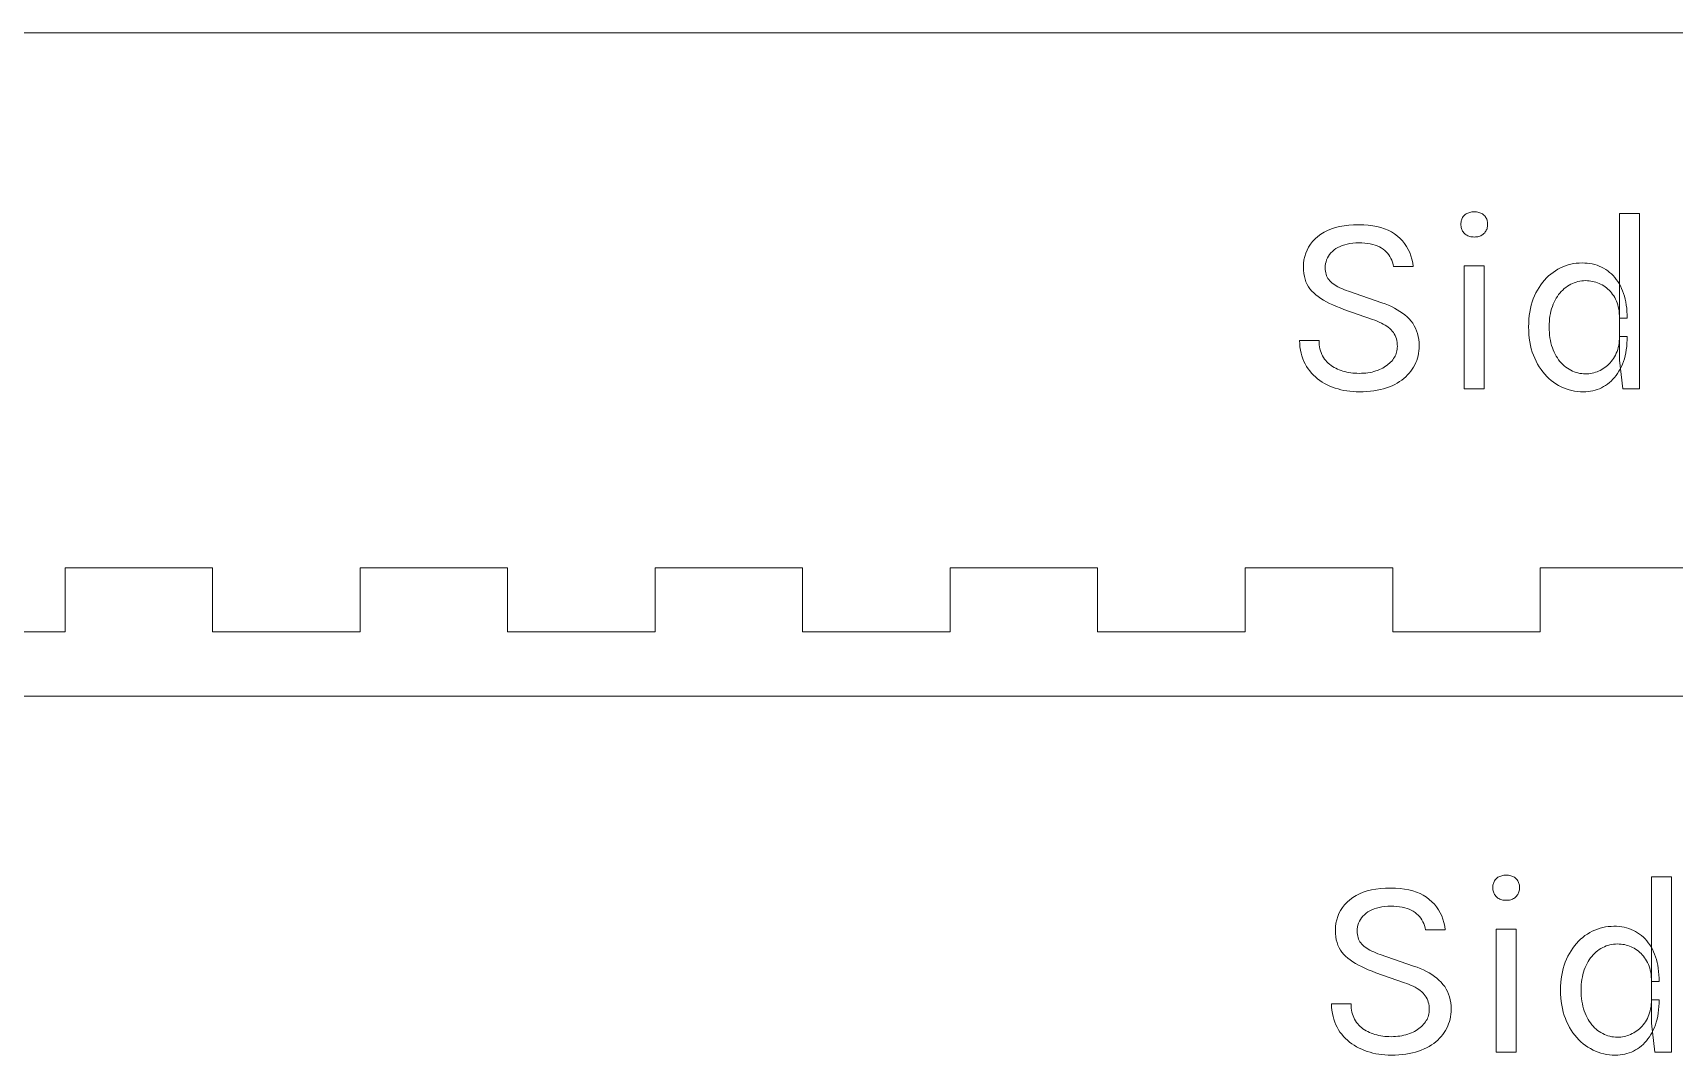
# Model space of a CAD drawing. Extents: x 3 to 808, y 3 to 580.
# Drawn here: x 585.9 to 662.6, y 45.2 to 93 of the extents above; entities that cross this region are included whole.
import ezdxf

# ---------------------------------------------------------------- set-up
doc = ezdxf.new("R2010")
doc.units = 0
doc.layers.get('0').update_dxf_attribs({"lineweight": 0})

msp = doc.modelspace()

# ---------------------------------------------------------------- linework, layer by layer
for p, q in [((802.407, 93), (517.196, 93)), ((652.751, 84.411), (652.78, 84.446)), ((652.78, 84.446), (652.812, 84.478)), ((652.812, 84.478), (652.847, 84.508)), ((652.847, 84.508), (652.884, 84.534)), ((652.884, 84.534), (652.923, 84.558)), ((652.923, 84.558), (652.965, 84.578)), ((652.965, 84.578), (653.01, 84.595)), ((653.01, 84.595), (653.057, 84.609)), ((653.057, 84.609), (653.106, 84.62)), ((653.106, 84.62), (653.157, 84.628)), ((653.157, 84.628), (653.211, 84.632)), ((653.211, 84.632), (653.268, 84.634)), ((653.268, 84.634), (653.268, 84.634)), ((653.268, 84.634), (653.324, 84.632)), ((653.324, 84.632), (653.378, 84.628)), ((653.378, 84.628), (653.43, 84.62)), ((653.43, 84.62), (653.479, 84.609)), ((653.479, 84.609), (653.526, 84.595)), ((653.526, 84.595), (653.57, 84.578)), ((653.57, 84.578), (653.612, 84.558)), ((653.612, 84.558), (653.652, 84.534)), ((653.652, 84.534), (653.689, 84.508)), ((653.689, 84.508), (653.724, 84.478)), ((653.724, 84.478), (653.756, 84.446)), ((653.756, 84.446), (653.784, 84.411)), ((660.06, 77.71), (660.06, 84.55)), ((660.06, 84.55), (660.996, 84.55)), ((660.996, 84.55), (660.996, 76.366)), ((646.097, 83.587), (646.249, 83.681)), ((646.249, 83.681), (646.413, 83.764)), ((646.413, 83.764), (646.587, 83.835)), ((646.587, 83.835), (646.774, 83.896)), ((646.774, 83.896), (646.971, 83.946)), ((646.971, 83.946), (647.18, 83.984)), ((647.18, 83.984), (647.4, 84.012)), ((647.4, 84.012), (647.631, 84.028)), ((647.631, 84.028), (647.874, 84.034)), ((647.874, 84.034), (647.874, 84.034)), ((647.874, 84.034), (648.099, 84.029)), ((648.099, 84.029), (648.314, 84.013)), ((648.314, 84.013), (648.52, 83.986)), ((648.52, 83.986), (648.715, 83.949)), ((648.715, 83.949), (648.9, 83.901)), ((648.9, 83.901), (649.075, 83.843)), ((649.075, 83.843), (649.24, 83.774)), ((649.24, 83.774), (649.394, 83.694)), ((649.394, 83.694), (649.539, 83.604)), ((652.644, 84.058), (652.645, 84.11)), ((652.645, 84.005), (652.644, 84.058)), ((652.644, 84.058), (652.644, 84.058)), ((652.645, 84.11), (652.65, 84.159)), ((652.65, 83.954), (652.645, 84.005)), ((652.65, 84.159), (652.659, 84.207)), ((652.659, 83.905), (652.65, 83.954)), ((652.659, 84.207), (652.671, 84.252)), ((652.671, 83.859), (652.659, 83.905)), ((652.671, 84.252), (652.686, 84.295)), ((652.686, 83.814), (652.671, 83.859)), ((652.686, 84.295), (652.704, 84.336)), ((652.704, 83.772), (652.686, 83.814)), ((652.704, 84.336), (652.726, 84.375)), ((652.726, 83.731), (652.704, 83.772)), ((652.726, 84.375), (652.751, 84.411)), ((652.751, 83.693), (652.726, 83.731)), ((652.78, 83.657), (652.751, 83.693)), ((652.812, 83.623), (652.78, 83.657)), ((653.756, 83.657), (653.724, 83.623)), ((653.784, 83.693), (653.756, 83.657)), ((653.784, 84.411), (653.809, 84.375)), ((653.809, 83.731), (653.784, 83.693)), ((653.809, 84.375), (653.831, 84.336)), ((653.831, 83.772), (653.809, 83.731)), ((653.831, 84.336), (653.85, 84.295)), ((653.85, 83.814), (653.831, 83.772)), ((653.85, 84.295), (653.865, 84.252)), ((653.865, 83.859), (653.85, 83.814)), ((653.865, 84.252), (653.877, 84.207)), ((653.877, 83.905), (653.865, 83.859)), ((653.877, 84.207), (653.885, 84.159)), ((653.885, 83.954), (653.877, 83.905)), ((653.885, 84.159), (653.89, 84.11)), ((653.89, 84.005), (653.885, 83.954)), ((653.89, 84.11), (653.892, 84.058)), ((653.892, 84.058), (653.89, 84.005)), ((653.892, 84.058), (653.892, 84.058)), ((645.451, 82.849), (645.525, 82.989)), ((645.525, 82.989), (645.613, 83.122)), ((645.613, 83.122), (645.714, 83.248)), ((645.714, 83.248), (645.829, 83.368)), ((645.829, 83.368), (645.957, 83.482)), ((645.957, 83.482), (646.097, 83.587)), ((646.802, 82.915), (646.716, 82.852)), ((646.895, 82.971), (646.802, 82.915)), ((646.994, 83.02), (646.895, 82.971)), ((647.1, 83.063), (646.994, 83.02)), ((647.212, 83.1), (647.1, 83.063)), ((647.331, 83.129), (647.212, 83.1)), ((647.457, 83.152), (647.331, 83.129)), ((647.589, 83.169), (647.457, 83.152)), ((647.728, 83.179), (647.589, 83.169)), ((647.874, 83.182), (647.728, 83.179)), ((648.017, 83.179), (647.874, 83.182)), ((647.874, 83.182), (647.874, 83.182)), ((648.153, 83.17), (648.017, 83.179)), ((648.283, 83.156), (648.153, 83.17)), ((648.406, 83.135), (648.283, 83.156)), ((648.523, 83.109), (648.406, 83.135)), ((648.632, 83.077), (648.523, 83.109)), ((648.735, 83.039), (648.632, 83.077)), ((648.832, 82.996), (648.735, 83.039)), ((648.922, 82.946), (648.832, 82.996)), ((649.005, 82.891), (648.922, 82.946)), ((649.081, 82.83), (649.005, 82.891)), ((649.539, 83.604), (649.674, 83.503)), ((649.674, 83.503), (649.798, 83.393)), ((649.798, 83.393), (649.911, 83.276)), ((649.911, 83.276), (650.013, 83.152)), ((650.013, 83.152), (650.104, 83.02)), ((650.104, 83.02), (650.184, 82.881)), ((650.184, 82.881), (650.253, 82.735)), ((652.847, 83.592), (652.812, 83.623)), ((652.884, 83.564), (652.847, 83.592)), ((652.923, 83.539), (652.884, 83.564)), ((652.965, 83.517), (652.923, 83.539)), ((653.01, 83.499), (652.965, 83.517)), ((653.057, 83.484), (653.01, 83.499)), ((653.106, 83.473), (653.057, 83.484)), ((653.157, 83.465), (653.106, 83.473)), ((653.211, 83.46), (653.157, 83.465)), ((653.268, 83.458), (653.211, 83.46)), ((653.324, 83.46), (653.268, 83.458)), ((653.268, 83.458), (653.268, 83.458)), ((653.268, 83.458), (653.268, 83.458)), ((653.378, 83.465), (653.324, 83.46)), ((653.43, 83.473), (653.378, 83.465)), ((653.479, 83.484), (653.43, 83.473)), ((653.526, 83.499), (653.479, 83.484)), ((653.57, 83.517), (653.526, 83.499)), ((653.612, 83.539), (653.57, 83.517)), ((653.652, 83.564), (653.612, 83.539)), ((653.689, 83.592), (653.652, 83.564)), ((653.724, 83.623), (653.689, 83.592)), ((645.282, 82.054), (645.289, 82.226)), ((645.289, 82.226), (645.309, 82.391)), ((645.309, 82.391), (645.343, 82.55)), ((645.343, 82.55), (645.39, 82.703)), ((645.39, 82.703), (645.451, 82.849)), ((646.306, 82.117), (646.302, 82.018)), ((646.318, 82.213), (646.306, 82.117)), ((646.339, 82.305), (646.318, 82.213)), ((646.368, 82.393), (646.339, 82.305)), ((646.405, 82.478), (646.368, 82.393)), ((646.451, 82.56), (646.405, 82.478)), ((646.505, 82.638), (646.451, 82.56)), ((646.567, 82.713), (646.505, 82.638)), ((646.637, 82.784), (646.567, 82.713)), ((646.716, 82.852), (646.637, 82.784)), ((649.152, 82.765), (649.081, 82.83)), ((649.216, 82.696), (649.152, 82.765)), ((649.275, 82.621), (649.216, 82.696)), ((649.327, 82.542), (649.275, 82.621)), ((649.372, 82.459), (649.327, 82.542)), ((649.412, 82.37), (649.372, 82.459)), ((649.445, 82.278), (649.412, 82.37)), ((649.473, 82.18), (649.445, 82.278)), ((649.494, 82.078), (649.473, 82.18)), ((650.253, 82.735), (650.31, 82.582)), ((650.31, 82.582), (650.357, 82.421)), ((650.357, 82.421), (650.393, 82.253)), ((650.393, 82.253), (650.418, 82.078)), ((652.8, 76.366), (652.8, 82.114)), ((652.8, 82.114), (653.736, 82.114)), ((653.736, 82.114), (653.736, 76.366)), ((657.413, 82.068), (657.534, 82.115)), ((657.534, 82.115), (657.658, 82.155)), ((657.658, 82.155), (657.783, 82.188)), ((657.783, 82.188), (657.911, 82.213)), ((657.911, 82.213), (658.041, 82.231)), ((658.041, 82.231), (658.173, 82.242)), ((658.173, 82.242), (658.308, 82.246)), ((658.308, 82.246), (658.308, 82.246)), ((658.308, 82.246), (658.432, 82.243)), ((658.432, 82.243), (658.554, 82.234)), ((658.554, 82.234), (658.672, 82.218)), ((658.672, 82.218), (658.787, 82.197)), ((658.787, 82.197), (658.9, 82.169)), ((658.9, 82.169), (659.009, 82.136)), ((659.009, 82.136), (659.115, 82.096)), ((645.287, 81.901), (645.282, 82.054)), ((645.282, 82.054), (645.282, 82.054)), ((645.301, 81.756), (645.287, 81.901)), ((645.325, 81.617), (645.301, 81.756)), ((645.359, 81.486), (645.325, 81.617)), ((645.402, 81.361), (645.359, 81.486)), ((645.455, 81.243), (645.402, 81.361)), ((646.302, 82.018), (646.302, 82.018)), ((646.302, 82.018), (646.304, 81.937)), ((646.304, 81.937), (646.312, 81.859)), ((646.312, 81.859), (646.325, 81.785)), ((646.325, 81.785), (646.344, 81.714)), ((646.344, 81.714), (646.367, 81.647)), ((646.367, 81.647), (646.396, 81.583)), ((646.396, 81.583), (646.43, 81.522)), ((646.43, 81.522), (646.469, 81.465)), ((646.469, 81.465), (646.513, 81.411)), ((646.513, 81.411), (646.563, 81.361)), ((646.563, 81.361), (646.618, 81.313)), ((650.418, 82.078), (649.494, 82.078)), ((650.418, 82.078), (650.418, 82.078)), ((656.463, 81.336), (656.552, 81.443)), ((656.552, 81.443), (656.645, 81.543)), ((656.645, 81.543), (656.743, 81.637)), ((656.743, 81.637), (656.845, 81.725)), ((656.845, 81.725), (656.952, 81.807)), ((656.952, 81.807), (657.063, 81.883)), ((657.063, 81.883), (657.177, 81.952)), ((657.177, 81.952), (657.294, 82.014)), ((657.294, 82.014), (657.413, 82.068)), ((658.028, 81.353), (657.943, 81.324)), ((658.114, 81.376), (658.028, 81.353)), ((658.202, 81.395), (658.114, 81.376)), ((658.292, 81.408), (658.202, 81.395)), ((658.383, 81.415), (658.292, 81.408)), ((658.476, 81.418), (658.383, 81.415)), ((658.558, 81.416), (658.476, 81.418)), ((658.476, 81.418), (658.476, 81.418)), ((658.639, 81.41), (658.558, 81.416)), ((658.719, 81.4), (658.639, 81.41)), ((658.798, 81.386), (658.719, 81.4)), ((658.876, 81.368), (658.798, 81.386)), ((658.953, 81.346), (658.876, 81.368)), ((659.029, 81.32), (658.953, 81.346)), ((659.115, 82.096), (659.218, 82.05)), ((659.218, 82.05), (659.318, 81.998)), ((659.318, 81.998), (659.415, 81.94)), ((659.415, 81.94), (659.508, 81.876)), ((659.508, 81.876), (659.597, 81.807)), ((659.597, 81.807), (659.682, 81.732)), ((659.682, 81.732), (659.762, 81.652)), ((659.762, 81.652), (659.839, 81.567)), ((659.839, 81.567), (659.91, 81.476)), ((659.91, 81.476), (659.978, 81.379)), ((659.978, 81.379), (660.042, 81.278)), ((645.517, 81.133), (645.455, 81.243)), ((645.589, 81.029), (645.517, 81.133)), ((645.671, 80.932), (645.589, 81.029)), ((645.762, 80.842), (645.671, 80.932)), ((645.862, 80.757), (645.762, 80.842)), ((645.972, 80.673), (645.862, 80.757)), ((646.091, 80.591), (645.972, 80.673)), ((646.219, 80.512), (646.091, 80.591)), ((646.618, 81.313), (646.679, 81.266)), ((646.679, 81.266), (646.746, 81.22)), ((646.746, 81.22), (646.819, 81.175)), ((646.819, 81.175), (646.898, 81.131)), ((646.898, 81.131), (646.983, 81.088)), ((646.983, 81.088), (647.074, 81.046)), ((647.074, 81.046), (647.17, 81.005)), ((647.17, 81.005), (647.273, 80.965)), ((647.273, 80.965), (647.382, 80.926)), ((647.382, 80.926), (647.382, 80.926)), ((647.382, 80.926), (648.942, 80.386)), ((656.031, 80.569), (656.089, 80.711)), ((656.089, 80.711), (656.154, 80.848)), ((656.154, 80.848), (656.224, 80.979)), ((656.224, 80.979), (656.3, 81.104)), ((656.3, 81.104), (656.379, 81.223)), ((656.379, 81.223), (656.463, 81.336)), ((657.101, 80.597), (657.051, 80.507)), ((657.155, 80.683), (657.101, 80.597)), ((657.213, 80.764), (657.155, 80.683)), ((657.273, 80.841), (657.213, 80.764)), ((657.336, 80.913), (657.273, 80.841)), ((657.403, 80.98), (657.336, 80.913)), ((657.472, 81.044), (657.403, 80.98)), ((657.545, 81.103), (657.472, 81.044)), ((657.621, 81.157), (657.545, 81.103)), ((657.699, 81.207), (657.621, 81.157)), ((657.779, 81.251), (657.699, 81.207)), ((657.86, 81.29), (657.779, 81.251)), ((657.943, 81.324), (657.86, 81.29)), ((659.104, 81.289), (659.029, 81.32)), ((659.177, 81.255), (659.104, 81.289)), ((659.25, 81.217), (659.177, 81.255)), ((659.32, 81.175), (659.25, 81.217)), ((659.388, 81.129), (659.32, 81.175)), ((659.454, 81.079), (659.388, 81.129)), ((659.516, 81.026), (659.454, 81.079)), ((659.576, 80.969), (659.516, 81.026)), ((659.633, 80.908), (659.576, 80.969)), ((659.688, 80.843), (659.633, 80.908)), ((659.739, 80.774), (659.688, 80.843)), ((659.788, 80.702), (659.739, 80.774)), ((659.835, 80.626), (659.788, 80.702)), ((659.878, 80.546), (659.835, 80.626)), ((660.042, 81.278), (660.101, 81.171)), ((660.101, 81.171), (660.156, 81.058)), ((660.156, 81.058), (660.206, 80.94)), ((660.206, 80.94), (660.251, 80.818)), ((660.251, 80.818), (660.29, 80.691)), ((660.29, 80.691), (660.325, 80.559)), ((646.356, 80.434), (646.219, 80.512)), ((646.502, 80.358), (646.356, 80.434)), ((646.657, 80.284), (646.502, 80.358)), ((646.822, 80.212), (646.657, 80.284)), ((646.995, 80.142), (646.822, 80.212)), ((647.178, 80.074), (646.995, 80.142)), ((648.51, 79.606), (647.178, 80.074)), ((648.942, 80.386), (649.1, 80.33)), ((649.1, 80.33), (649.252, 80.269)), ((649.252, 80.269), (649.397, 80.205)), ((649.397, 80.205), (649.536, 80.135)), ((649.536, 80.135), (649.667, 80.062)), ((649.667, 80.062), (649.792, 79.984)), ((649.792, 79.984), (649.91, 79.902)), ((649.91, 79.902), (650.021, 79.816)), ((650.021, 79.816), (650.125, 79.725)), ((655.843, 79.787), (655.866, 79.953)), ((655.866, 79.953), (655.897, 80.115)), ((655.897, 80.115), (655.935, 80.271)), ((655.935, 80.271), (655.979, 80.423)), ((655.979, 80.423), (656.031, 80.569)), ((656.83, 79.883), (656.809, 79.765)), ((656.855, 79.996), (656.83, 79.883)), ((656.885, 80.106), (656.855, 79.996)), ((656.92, 80.212), (656.885, 80.106)), ((656.959, 80.315), (656.92, 80.212)), ((657.003, 80.413), (656.959, 80.315)), ((657.051, 80.507), (657.003, 80.413)), ((659.916, 80.463), (659.878, 80.546)), ((659.95, 80.376), (659.916, 80.463)), ((659.979, 80.285), (659.95, 80.376)), ((660.004, 80.191), (659.979, 80.285)), ((660.024, 80.093), (660.004, 80.191)), ((660.04, 79.992), (660.024, 80.093)), ((660.051, 79.887), (660.04, 79.992)), ((660.058, 79.778), (660.051, 79.887)), ((660.325, 80.559), (660.354, 80.422)), ((660.354, 80.422), (660.378, 80.28)), ((660.378, 80.28), (660.396, 80.134)), ((660.396, 80.134), (660.409, 79.983)), ((660.409, 79.983), (660.417, 79.827)), ((660.417, 79.827), (660.42, 79.666)), ((648.622, 79.568), (648.51, 79.606)), ((648.51, 79.606), (648.51, 79.606)), ((648.729, 79.527), (648.622, 79.568)), ((648.83, 79.484), (648.729, 79.527)), ((648.925, 79.439), (648.83, 79.484)), ((649.015, 79.392), (648.925, 79.439)), ((649.099, 79.343), (649.015, 79.392)), ((649.178, 79.291), (649.099, 79.343)), ((649.251, 79.237), (649.178, 79.291)), ((649.318, 79.181), (649.251, 79.237)), ((649.38, 79.123), (649.318, 79.181)), ((649.436, 79.062), (649.38, 79.123)), ((649.486, 78.997), (649.436, 79.062)), ((650.125, 79.725), (650.223, 79.63)), ((650.223, 79.63), (650.312, 79.53)), ((650.312, 79.53), (650.392, 79.424)), ((650.392, 79.424), (650.463, 79.312)), ((650.463, 79.312), (650.524, 79.195)), ((650.524, 79.195), (650.576, 79.072)), ((650.576, 79.072), (650.618, 78.943)), ((655.812, 79.258), (655.815, 79.439)), ((655.815, 79.076), (655.812, 79.258)), ((655.812, 79.258), (655.812, 79.258)), ((655.815, 79.439), (655.825, 79.615)), ((655.826, 78.898), (655.815, 79.076)), ((655.825, 79.615), (655.843, 79.787)), ((656.774, 79.391), (656.772, 79.258)), ((656.772, 79.258), (656.772, 79.258)), ((656.772, 79.258), (656.774, 79.123)), ((656.781, 79.519), (656.774, 79.391)), ((656.774, 79.123), (656.781, 78.992)), ((656.793, 79.644), (656.781, 79.519)), ((656.809, 79.765), (656.793, 79.644)), ((660.06, 79.666), (660.058, 79.778)), ((660.42, 79.666), (660.06, 79.666)), ((660.42, 79.666), (660.42, 79.666)), ((645.108, 78.467), (645.102, 78.622)), ((645.102, 78.622), (645.102, 78.622)), ((645.102, 78.622), (646.014, 78.622)), ((645.121, 78.318), (645.108, 78.467)), ((645.142, 78.173), (645.121, 78.318)), ((646.014, 78.622), (646.016, 78.518)), ((646.016, 78.518), (646.024, 78.418)), ((646.024, 78.418), (646.037, 78.322)), ((646.037, 78.322), (646.055, 78.23)), ((649.53, 78.928), (649.486, 78.997)), ((649.568, 78.856), (649.53, 78.928)), ((649.6, 78.78), (649.568, 78.856)), ((649.627, 78.701), (649.6, 78.78)), ((649.647, 78.618), (649.627, 78.701)), ((649.662, 78.531), (649.647, 78.618)), ((649.671, 78.44), (649.662, 78.531)), ((649.665, 78.211), (649.672, 78.278)), ((649.674, 78.346), (649.671, 78.44)), ((649.672, 78.278), (649.674, 78.346)), ((649.674, 78.346), (649.674, 78.346)), ((650.618, 78.943), (650.651, 78.808)), ((650.651, 78.808), (650.675, 78.668)), ((650.675, 78.668), (650.689, 78.522)), ((650.689, 78.522), (650.694, 78.37)), ((650.694, 78.37), (650.691, 78.251)), ((650.694, 78.37), (650.694, 78.37)), ((655.843, 78.725), (655.826, 78.898)), ((655.867, 78.558), (655.843, 78.725)), ((655.899, 78.395), (655.867, 78.558)), ((655.937, 78.237), (655.899, 78.395)), ((656.781, 78.992), (656.793, 78.865)), ((656.793, 78.865), (656.809, 78.742)), ((656.809, 78.742), (656.83, 78.622)), ((656.83, 78.622), (656.855, 78.506)), ((656.855, 78.506), (656.885, 78.394)), ((656.885, 78.394), (656.92, 78.286)), ((656.92, 78.286), (656.959, 78.182)), ((659.976, 78.204), (660.001, 78.297)), ((660.001, 78.297), (660.022, 78.394)), ((660.022, 78.394), (660.039, 78.494)), ((660.039, 78.494), (660.05, 78.597)), ((660.05, 78.597), (660.057, 78.704)), ((660.057, 78.704), (660.06, 78.814)), ((660.06, 78.814), (660.06, 78.814)), ((660.06, 78.814), (660.42, 78.814)), ((660.395, 78.337), (660.376, 78.188)), ((660.409, 78.491), (660.395, 78.337)), ((660.417, 78.65), (660.409, 78.491)), ((660.42, 78.814), (660.417, 78.65)), ((645.171, 78.034), (645.142, 78.173)), ((645.207, 77.899), (645.171, 78.034)), ((645.25, 77.77), (645.207, 77.899)), ((645.301, 77.645), (645.25, 77.77)), ((645.359, 77.526), (645.301, 77.645)), ((645.425, 77.411), (645.359, 77.526)), ((646.055, 78.23), (646.078, 78.141)), ((646.078, 78.141), (646.107, 78.056)), ((646.107, 78.056), (646.14, 77.975)), ((646.14, 77.975), (646.179, 77.898)), ((646.179, 77.898), (646.223, 77.825)), ((646.223, 77.825), (646.272, 77.755)), ((646.272, 77.755), (646.325, 77.689)), ((646.325, 77.689), (646.382, 77.626)), ((646.382, 77.626), (646.442, 77.567)), ((646.442, 77.567), (646.505, 77.512)), ((646.505, 77.512), (646.572, 77.46)), ((649.19, 77.462), (649.25, 77.509)), ((649.25, 77.509), (649.307, 77.558)), ((649.307, 77.558), (649.36, 77.609)), ((649.36, 77.609), (649.409, 77.663)), ((649.409, 77.663), (649.455, 77.719)), ((649.455, 77.719), (649.496, 77.777)), ((649.496, 77.777), (649.534, 77.835)), ((649.534, 77.835), (649.566, 77.895)), ((649.566, 77.895), (649.595, 77.956)), ((649.595, 77.956), (649.619, 78.018)), ((649.619, 78.018), (649.639, 78.082)), ((649.639, 78.082), (649.654, 78.146)), ((649.654, 78.146), (649.665, 78.211)), ((650.536, 77.586), (650.488, 77.483)), ((650.578, 77.691), (650.536, 77.586)), ((650.614, 77.799), (650.578, 77.691)), ((650.642, 77.908), (650.614, 77.799)), ((650.665, 78.02), (650.642, 77.908)), ((650.681, 78.135), (650.665, 78.02)), ((650.691, 78.251), (650.681, 78.135)), ((655.982, 78.083), (655.937, 78.237)), ((656.034, 77.935), (655.982, 78.083)), ((656.094, 77.792), (656.034, 77.935)), ((656.16, 77.653), (656.094, 77.792)), ((656.232, 77.52), (656.16, 77.653)), ((656.308, 77.393), (656.232, 77.52)), ((656.959, 78.182), (657.003, 78.082)), ((657.003, 78.082), (657.051, 77.986)), ((657.051, 77.986), (657.101, 77.894)), ((657.101, 77.894), (657.155, 77.807)), ((657.155, 77.807), (657.213, 77.725)), ((657.213, 77.725), (657.273, 77.647)), ((657.273, 77.647), (657.336, 77.574)), ((657.336, 77.574), (657.403, 77.505)), ((659.499, 77.459), (659.56, 77.517)), ((659.56, 77.517), (659.618, 77.579)), ((659.618, 77.579), (659.674, 77.644)), ((659.674, 77.644), (659.727, 77.713)), ((659.727, 77.713), (659.778, 77.786)), ((659.778, 77.786), (659.826, 77.863)), ((659.826, 77.863), (659.87, 77.943)), ((659.87, 77.943), (659.91, 78.027)), ((659.91, 78.027), (659.945, 78.114)), ((659.945, 78.114), (659.976, 78.204)), ((660.216, 76.366), (660.06, 77.71)), ((660.199, 77.519), (660.147, 77.401)), ((660.245, 77.643), (660.199, 77.519)), ((660.286, 77.771), (660.245, 77.643)), ((660.321, 77.905), (660.286, 77.771)), ((660.352, 78.044), (660.321, 77.905)), ((660.376, 78.188), (660.352, 78.044)), ((645.498, 77.302), (645.425, 77.411)), ((645.577, 77.198), (645.498, 77.302)), ((645.661, 77.099), (645.577, 77.198)), ((645.75, 77.005), (645.661, 77.099)), ((645.844, 76.917), (645.75, 77.005)), ((645.943, 76.833), (645.844, 76.917)), ((646.047, 76.755), (645.943, 76.833)), ((646.156, 76.682), (646.047, 76.755)), ((646.572, 77.46), (646.642, 77.411)), ((646.642, 77.411), (646.715, 77.366)), ((646.715, 77.366), (646.792, 77.324)), ((646.792, 77.324), (646.872, 77.286)), ((646.872, 77.286), (646.956, 77.251)), ((646.956, 77.251), (647.042, 77.22)), ((647.042, 77.22), (647.129, 77.192)), ((647.129, 77.192), (647.218, 77.167)), ((647.218, 77.167), (647.309, 77.145)), ((647.309, 77.145), (647.401, 77.127)), ((647.401, 77.127), (647.495, 77.112)), ((647.495, 77.112), (647.59, 77.101)), ((647.59, 77.101), (647.687, 77.093)), ((647.687, 77.093), (647.786, 77.088)), ((647.786, 77.088), (647.886, 77.086)), ((647.886, 77.086), (647.994, 77.088)), ((647.886, 77.086), (647.886, 77.086)), ((647.994, 77.088), (648.098, 77.093)), ((648.098, 77.093), (648.2, 77.102)), ((648.2, 77.102), (648.3, 77.114)), ((648.3, 77.114), (648.396, 77.129)), ((648.396, 77.129), (648.489, 77.149)), ((648.489, 77.149), (648.58, 77.171)), ((648.58, 77.171), (648.667, 77.197)), ((648.667, 77.197), (648.752, 77.227)), ((648.752, 77.227), (648.834, 77.26)), ((648.834, 77.26), (648.912, 77.296)), ((648.912, 77.296), (648.987, 77.334)), ((648.987, 77.334), (649.058, 77.374)), ((649.058, 77.374), (649.126, 77.417)), ((649.126, 77.417), (649.19, 77.462)), ((649.878, 76.772), (649.775, 76.701)), ((649.976, 76.847), (649.878, 76.772)), ((650.067, 76.927), (649.976, 76.847)), ((650.153, 77.01), (650.067, 76.927)), ((650.232, 77.098), (650.153, 77.01)), ((650.306, 77.189), (650.232, 77.098)), ((650.373, 77.284), (650.306, 77.189)), ((650.434, 77.382), (650.373, 77.284)), ((650.488, 77.483), (650.434, 77.382)), ((656.39, 77.272), (656.308, 77.393)), ((656.476, 77.157), (656.39, 77.272)), ((656.566, 77.049), (656.476, 77.157)), ((656.662, 76.946), (656.566, 77.049)), ((656.762, 76.85), (656.662, 76.946)), ((656.866, 76.759), (656.762, 76.85)), ((656.976, 76.675), (656.866, 76.759)), ((657.403, 77.505), (657.472, 77.441)), ((657.472, 77.441), (657.545, 77.381)), ((657.545, 77.381), (657.621, 77.326)), ((657.621, 77.326), (657.699, 77.276)), ((657.699, 77.276), (657.779, 77.231)), ((657.779, 77.231), (657.86, 77.191)), ((657.86, 77.191), (657.943, 77.157)), ((657.943, 77.157), (658.028, 77.128)), ((658.028, 77.128), (658.114, 77.104)), ((658.114, 77.104), (658.202, 77.086)), ((658.202, 77.086), (658.292, 77.073)), ((658.292, 77.073), (658.383, 77.065)), ((658.383, 77.065), (658.476, 77.062)), ((658.476, 77.062), (658.553, 77.064)), ((658.476, 77.062), (658.476, 77.062)), ((658.553, 77.064), (658.631, 77.07)), ((658.631, 77.07), (658.707, 77.08)), ((658.707, 77.08), (658.783, 77.095)), ((658.783, 77.095), (658.859, 77.113)), ((658.859, 77.113), (658.934, 77.135)), ((658.934, 77.135), (659.009, 77.162)), ((659.009, 77.162), (659.082, 77.193)), ((659.082, 77.193), (659.156, 77.227)), ((659.156, 77.227), (659.229, 77.266)), ((659.229, 77.266), (659.3, 77.309)), ((659.3, 77.309), (659.369, 77.355)), ((659.369, 77.355), (659.435, 77.405)), ((659.435, 77.405), (659.499, 77.459)), ((659.75, 76.807), (659.67, 76.727)), ((659.826, 76.892), (659.75, 76.807)), ((659.898, 76.982), (659.826, 76.892)), ((659.966, 77.079), (659.898, 76.982)), ((660.03, 77.181), (659.966, 77.079)), ((660.09, 77.288), (660.03, 77.181)), ((660.147, 77.401), (660.09, 77.288)), ((646.27, 76.615), (646.156, 76.682)), ((646.388, 76.552), (646.27, 76.615)), ((646.512, 76.495), (646.388, 76.552)), ((646.639, 76.443), (646.512, 76.495)), ((646.769, 76.397), (646.639, 76.443)), ((646.901, 76.356), (646.769, 76.397)), ((647.036, 76.32), (646.901, 76.356)), ((647.173, 76.29), (647.036, 76.32)), ((647.313, 76.266), (647.173, 76.29)), ((647.455, 76.247), (647.313, 76.266)), ((647.6, 76.233), (647.455, 76.247)), ((647.748, 76.225), (647.6, 76.233)), ((647.898, 76.222), (647.748, 76.225)), ((648.076, 76.225), (647.898, 76.222)), ((647.898, 76.222), (647.898, 76.222)), ((647.898, 76.222), (647.898, 76.222)), ((648.249, 76.234), (648.076, 76.225)), ((648.416, 76.248), (648.249, 76.234)), ((648.577, 76.268), (648.416, 76.248)), ((648.733, 76.294), (648.577, 76.268)), ((648.883, 76.326), (648.733, 76.294)), ((649.028, 76.363), (648.883, 76.326)), ((649.167, 76.406), (649.028, 76.363)), ((649.3, 76.455), (649.167, 76.406)), ((649.428, 76.51), (649.3, 76.455)), ((649.55, 76.57), (649.428, 76.51)), ((649.665, 76.633), (649.55, 76.57)), ((649.775, 76.701), (649.665, 76.633)), ((653.736, 76.366), (652.8, 76.366)), ((653.736, 76.366), (653.736, 76.366)), ((657.09, 76.597), (656.976, 76.675)), ((657.207, 76.526), (657.09, 76.597)), ((657.327, 76.462), (657.207, 76.526)), ((657.449, 76.406), (657.327, 76.462)), ((657.574, 76.357), (657.449, 76.406)), ((657.7, 76.316), (657.574, 76.357)), ((657.829, 76.282), (657.7, 76.316)), ((657.96, 76.256), (657.829, 76.282)), ((658.094, 76.237), (657.96, 76.256)), ((658.23, 76.226), (658.094, 76.237)), ((658.368, 76.222), (658.23, 76.226)), ((658.482, 76.225), (658.368, 76.222)), ((658.368, 76.222), (658.368, 76.222)), ((658.368, 76.222), (658.368, 76.222)), ((658.594, 76.234), (658.482, 76.225)), ((658.703, 76.249), (658.594, 76.234)), ((658.811, 76.27), (658.703, 76.249)), ((658.916, 76.297), (658.811, 76.27)), ((659.019, 76.33), (658.916, 76.297)), ((659.12, 76.369), (659.019, 76.33)), ((659.218, 76.414), (659.12, 76.369)), ((659.315, 76.465), (659.218, 76.414)), ((659.409, 76.522), (659.315, 76.465)), ((659.5, 76.585), (659.409, 76.522)), ((659.587, 76.653), (659.5, 76.585)), ((659.67, 76.727), (659.587, 76.653)), ((660.996, 76.366), (660.216, 76.366)), ((660.996, 76.366), (660.996, 76.366)), ((587.383, 65), (587.383, 68)), ((587.383, 68), (594.279, 68)), ((594.279, 68), (594.279, 65)), ((601.177, 65), (601.177, 68)), ((601.177, 68), (608.073, 68)), ((608.073, 68), (608.073, 65)), ((614.971, 65), (614.971, 68)), ((614.971, 68), (621.868, 68)), ((621.868, 68), (621.868, 65)), ((628.765, 65), (628.765, 68)), ((628.765, 68), (635.662, 68)), ((635.662, 68), (635.662, 65)), ((642.56, 65), (642.56, 68)), ((642.56, 68), (649.456, 68)), ((649.456, 68), (649.456, 65)), ((656.354, 65), (656.354, 68)), ((656.354, 68), (663.251, 68)), ((580.485, 65), (587.383, 65)), ((594.279, 65), (601.177, 65)), ((608.073, 65), (614.971, 65)), ((621.868, 65), (628.765, 65)), ((635.662, 65), (642.56, 65)), ((649.456, 65), (656.354, 65)), ((802.407, 62), (517.196, 62)), ((648.465, 52.946), (648.674, 52.984)), ((648.674, 52.984), (648.894, 53.012)), ((648.894, 53.012), (649.125, 53.028)), ((649.125, 53.028), (649.368, 53.034)), ((649.368, 53.034), (649.368, 53.034)), ((649.368, 53.034), (649.593, 53.029)), ((649.593, 53.029), (649.808, 53.013)), ((649.808, 53.013), (650.014, 52.986)), ((650.014, 52.986), (650.209, 52.949)), ((654.138, 53.058), (654.139, 53.11)), ((654.139, 53.005), (654.138, 53.058)), ((654.138, 53.058), (654.138, 53.058)), ((654.139, 53.11), (654.144, 53.159)), ((654.144, 52.954), (654.139, 53.005)), ((654.144, 53.159), (654.153, 53.207)), ((654.153, 52.905), (654.144, 52.954)), ((654.153, 53.207), (654.165, 53.252)), ((654.165, 53.252), (654.18, 53.295)), ((654.18, 53.295), (654.198, 53.336)), ((654.198, 53.336), (654.22, 53.375)), ((654.22, 53.375), (654.245, 53.411)), ((654.245, 53.411), (654.274, 53.446)), ((654.274, 53.446), (654.306, 53.478)), ((654.306, 53.478), (654.341, 53.508)), ((654.341, 53.508), (654.378, 53.534)), ((654.378, 53.534), (654.417, 53.558)), ((654.417, 53.558), (654.459, 53.578)), ((654.459, 53.578), (654.504, 53.595)), ((654.504, 53.595), (654.551, 53.609)), ((654.551, 53.609), (654.6, 53.62)), ((654.6, 53.62), (654.651, 53.628)), ((654.651, 53.628), (654.705, 53.632)), ((654.705, 53.632), (654.762, 53.634)), ((654.762, 53.634), (654.762, 53.634)), ((654.762, 53.634), (654.818, 53.632)), ((654.818, 53.632), (654.872, 53.628)), ((654.872, 53.628), (654.924, 53.62)), ((654.924, 53.62), (654.973, 53.609)), ((654.973, 53.609), (655.02, 53.595)), ((655.02, 53.595), (655.064, 53.578)), ((655.064, 53.578), (655.106, 53.558)), ((655.106, 53.558), (655.146, 53.534)), ((655.146, 53.534), (655.183, 53.508)), ((655.183, 53.508), (655.218, 53.478)), ((655.218, 53.478), (655.25, 53.446)), ((655.25, 53.446), (655.278, 53.411)), ((655.278, 53.411), (655.303, 53.375)), ((655.303, 53.375), (655.325, 53.336)), ((655.325, 53.336), (655.344, 53.295)), ((655.344, 53.295), (655.359, 53.252)), ((655.359, 53.252), (655.371, 53.207)), ((655.371, 53.207), (655.379, 53.159)), ((655.379, 52.954), (655.371, 52.905)), ((655.379, 53.159), (655.384, 53.11)), ((655.384, 53.005), (655.379, 52.954)), ((655.384, 53.11), (655.386, 53.058)), ((655.386, 53.058), (655.384, 53.005)), ((655.386, 53.058), (655.386, 53.058)), ((661.554, 46.71), (661.554, 53.55)), ((661.554, 53.55), (662.49, 53.55)), ((662.49, 53.55), (662.49, 45.366)), ((647.107, 52.122), (647.208, 52.248)), ((647.208, 52.248), (647.323, 52.368)), ((647.323, 52.368), (647.451, 52.482)), ((647.451, 52.482), (647.591, 52.587)), ((647.591, 52.587), (647.743, 52.681)), ((647.743, 52.681), (647.907, 52.764)), ((647.907, 52.764), (648.081, 52.835)), ((648.081, 52.835), (648.268, 52.896)), ((648.268, 52.896), (648.465, 52.946)), ((650.209, 52.949), (650.394, 52.901)), ((650.394, 52.901), (650.569, 52.843)), ((650.569, 52.843), (650.734, 52.774)), ((650.734, 52.774), (650.888, 52.694)), ((650.888, 52.694), (651.033, 52.604)), ((651.033, 52.604), (651.168, 52.503)), ((651.168, 52.503), (651.292, 52.393)), ((651.292, 52.393), (651.405, 52.276)), ((651.405, 52.276), (651.507, 52.152)), ((654.165, 52.859), (654.153, 52.905)), ((654.18, 52.814), (654.165, 52.859)), ((654.198, 52.772), (654.18, 52.814)), ((654.22, 52.731), (654.198, 52.772)), ((654.245, 52.693), (654.22, 52.731)), ((654.274, 52.657), (654.245, 52.693)), ((654.306, 52.623), (654.274, 52.657)), ((654.341, 52.592), (654.306, 52.623)), ((654.378, 52.564), (654.341, 52.592)), ((654.417, 52.539), (654.378, 52.564)), ((654.459, 52.517), (654.417, 52.539)), ((654.504, 52.499), (654.459, 52.517)), ((654.551, 52.484), (654.504, 52.499)), ((654.6, 52.473), (654.551, 52.484)), ((654.651, 52.465), (654.6, 52.473)), ((654.705, 52.46), (654.651, 52.465)), ((654.762, 52.458), (654.705, 52.46)), ((654.818, 52.46), (654.762, 52.458)), ((654.762, 52.458), (654.762, 52.458)), ((654.762, 52.458), (654.762, 52.458)), ((654.872, 52.465), (654.818, 52.46)), ((654.924, 52.473), (654.872, 52.465)), ((654.973, 52.484), (654.924, 52.473)), ((655.02, 52.499), (654.973, 52.484)), ((655.064, 52.517), (655.02, 52.499)), ((655.106, 52.539), (655.064, 52.517)), ((655.146, 52.564), (655.106, 52.539)), ((655.183, 52.592), (655.146, 52.564)), ((655.218, 52.623), (655.183, 52.592)), ((655.25, 52.657), (655.218, 52.623)), ((655.278, 52.693), (655.25, 52.657)), ((655.303, 52.731), (655.278, 52.693)), ((655.325, 52.772), (655.303, 52.731)), ((655.344, 52.814), (655.325, 52.772)), ((655.359, 52.859), (655.344, 52.814)), ((655.371, 52.905), (655.359, 52.859)), ((646.803, 51.391), (646.837, 51.55)), ((646.837, 51.55), (646.884, 51.703)), ((646.884, 51.703), (646.945, 51.849)), ((646.945, 51.849), (647.019, 51.989)), ((647.019, 51.989), (647.107, 52.122)), ((647.899, 51.478), (647.862, 51.393)), ((647.945, 51.56), (647.899, 51.478)), ((647.999, 51.638), (647.945, 51.56)), ((648.061, 51.713), (647.999, 51.638)), ((648.131, 51.784), (648.061, 51.713)), ((648.21, 51.852), (648.131, 51.784)), ((648.296, 51.915), (648.21, 51.852)), ((648.389, 51.971), (648.296, 51.915)), ((648.488, 52.02), (648.389, 51.971)), ((648.594, 52.063), (648.488, 52.02)), ((648.706, 52.099), (648.594, 52.063)), ((648.825, 52.129), (648.706, 52.099)), ((648.951, 52.152), (648.825, 52.129)), ((649.083, 52.169), (648.951, 52.152)), ((649.222, 52.179), (649.083, 52.169)), ((649.368, 52.182), (649.222, 52.179)), ((649.511, 52.179), (649.368, 52.182)), ((649.368, 52.182), (649.368, 52.182)), ((649.647, 52.17), (649.511, 52.179)), ((649.777, 52.156), (649.647, 52.17)), ((649.9, 52.135), (649.777, 52.156)), ((650.017, 52.109), (649.9, 52.135)), ((650.126, 52.077), (650.017, 52.109)), ((650.229, 52.039), (650.126, 52.077)), ((650.326, 51.996), (650.229, 52.039)), ((650.416, 51.946), (650.326, 51.996)), ((650.499, 51.891), (650.416, 51.946)), ((650.575, 51.83), (650.499, 51.891)), ((650.646, 51.765), (650.575, 51.83)), ((650.71, 51.696), (650.646, 51.765)), ((650.769, 51.621), (650.71, 51.696)), ((650.821, 51.542), (650.769, 51.621)), ((650.866, 51.459), (650.821, 51.542)), ((650.906, 51.37), (650.866, 51.459)), ((651.507, 52.152), (651.598, 52.02)), ((651.598, 52.02), (651.678, 51.881)), ((651.678, 51.881), (651.747, 51.735)), ((651.747, 51.735), (651.804, 51.582)), ((651.804, 51.582), (651.851, 51.421)), ((651.851, 51.421), (651.887, 51.253)), ((646.776, 51.054), (646.783, 51.226)), ((646.781, 50.901), (646.776, 51.054)), ((646.776, 51.054), (646.776, 51.054)), ((646.795, 50.756), (646.781, 50.901)), ((646.783, 51.226), (646.803, 51.391)), ((646.819, 50.617), (646.795, 50.756)), ((647.8, 51.117), (647.796, 51.018)), ((647.796, 51.018), (647.796, 51.018)), ((647.796, 51.018), (647.798, 50.937)), ((647.798, 50.937), (647.806, 50.859)), ((647.812, 51.213), (647.8, 51.117)), ((647.806, 50.859), (647.819, 50.785)), ((647.833, 51.305), (647.812, 51.213)), ((647.819, 50.785), (647.838, 50.714)), ((647.862, 51.393), (647.833, 51.305)), ((647.838, 50.714), (647.861, 50.647)), ((650.939, 51.278), (650.906, 51.37)), ((650.967, 51.18), (650.939, 51.278)), ((650.988, 51.078), (650.967, 51.18)), ((651.912, 51.078), (650.988, 51.078)), ((651.887, 51.253), (651.912, 51.078)), ((651.912, 51.078), (651.912, 51.078)), ((654.294, 45.366), (654.294, 51.114)), ((654.294, 51.114), (655.23, 51.114)), ((655.23, 51.114), (655.23, 45.366)), ((658.237, 50.637), (658.339, 50.725)), ((658.339, 50.725), (658.446, 50.807)), ((658.446, 50.807), (658.557, 50.883)), ((658.557, 50.883), (658.671, 50.952)), ((658.671, 50.952), (658.788, 51.014)), ((658.788, 51.014), (658.907, 51.068)), ((658.907, 51.068), (659.028, 51.115)), ((659.028, 51.115), (659.152, 51.155)), ((659.152, 51.155), (659.277, 51.188)), ((659.277, 51.188), (659.405, 51.213)), ((659.405, 51.213), (659.535, 51.231)), ((659.535, 51.231), (659.667, 51.242)), ((659.667, 51.242), (659.802, 51.246)), ((659.802, 51.246), (659.802, 51.246)), ((659.802, 51.246), (659.926, 51.243)), ((659.926, 51.243), (660.048, 51.234)), ((660.048, 51.234), (660.166, 51.218)), ((660.166, 51.218), (660.281, 51.197)), ((660.281, 51.197), (660.394, 51.169)), ((660.394, 51.169), (660.503, 51.136)), ((660.503, 51.136), (660.609, 51.096)), ((660.609, 51.096), (660.712, 51.05)), ((660.712, 51.05), (660.812, 50.998)), ((660.812, 50.998), (660.909, 50.94)), ((660.909, 50.94), (661.002, 50.876)), ((661.002, 50.876), (661.091, 50.807)), ((661.091, 50.807), (661.176, 50.732)), ((661.176, 50.732), (661.256, 50.652)), ((661.256, 50.652), (661.333, 50.566)), ((646.853, 50.486), (646.819, 50.617)), ((646.896, 50.361), (646.853, 50.486)), ((646.949, 50.243), (646.896, 50.361)), ((647.011, 50.133), (646.949, 50.243)), ((647.083, 50.029), (647.011, 50.133)), ((647.165, 49.932), (647.083, 50.029)), ((647.256, 49.842), (647.165, 49.932)), ((647.861, 50.647), (647.89, 50.583)), ((647.89, 50.583), (647.924, 50.522)), ((647.924, 50.522), (647.963, 50.465)), ((647.963, 50.465), (648.007, 50.411)), ((648.007, 50.411), (648.057, 50.361)), ((648.057, 50.361), (648.112, 50.313)), ((648.112, 50.313), (648.173, 50.266)), ((648.173, 50.266), (648.24, 50.22)), ((648.24, 50.22), (648.313, 50.175)), ((648.313, 50.175), (648.392, 50.131)), ((648.392, 50.131), (648.477, 50.088)), ((648.477, 50.088), (648.568, 50.046)), ((648.568, 50.046), (648.664, 50.005)), ((648.664, 50.005), (648.767, 49.965)), ((648.767, 49.965), (648.876, 49.926)), ((648.876, 49.926), (648.876, 49.926)), ((648.876, 49.926), (650.436, 49.386)), ((657.648, 49.848), (657.718, 49.979)), ((657.718, 49.979), (657.794, 50.104)), ((657.794, 50.104), (657.873, 50.223)), ((657.873, 50.223), (657.957, 50.336)), ((657.957, 50.336), (658.046, 50.443)), ((658.046, 50.443), (658.139, 50.543)), ((658.139, 50.543), (658.237, 50.637)), ((658.83, 49.913), (658.767, 49.84)), ((658.897, 49.98), (658.83, 49.913)), ((658.966, 50.044), (658.897, 49.98)), ((659.039, 50.103), (658.966, 50.044)), ((659.115, 50.157), (659.039, 50.103)), ((659.193, 50.207), (659.115, 50.157)), ((659.273, 50.251), (659.193, 50.207)), ((659.354, 50.29), (659.273, 50.251)), ((659.437, 50.324), (659.354, 50.29)), ((659.522, 50.353), (659.437, 50.324)), ((659.608, 50.376), (659.522, 50.353)), ((659.696, 50.395), (659.608, 50.376)), ((659.786, 50.408), (659.696, 50.395)), ((659.877, 50.415), (659.786, 50.408)), ((659.97, 50.418), (659.877, 50.415)), ((660.052, 50.416), (659.97, 50.418)), ((659.97, 50.418), (659.97, 50.418)), ((660.133, 50.41), (660.052, 50.416)), ((660.213, 50.4), (660.133, 50.41)), ((660.292, 50.386), (660.213, 50.4)), ((660.37, 50.368), (660.292, 50.386)), ((660.447, 50.346), (660.37, 50.368)), ((660.523, 50.32), (660.447, 50.346)), ((660.598, 50.289), (660.523, 50.32)), ((660.671, 50.255), (660.598, 50.289)), ((660.744, 50.217), (660.671, 50.255)), ((660.814, 50.175), (660.744, 50.217)), ((660.882, 50.129), (660.814, 50.175)), ((660.948, 50.079), (660.882, 50.129)), ((661.01, 50.026), (660.948, 50.079)), ((661.07, 49.969), (661.01, 50.026)), ((661.127, 49.908), (661.07, 49.969)), ((661.182, 49.843), (661.127, 49.908)), ((661.333, 50.566), (661.404, 50.476)), ((661.404, 50.476), (661.472, 50.379)), ((661.472, 50.379), (661.536, 50.278)), ((661.536, 50.278), (661.595, 50.17)), ((661.595, 50.17), (661.65, 50.058)), ((661.65, 50.058), (661.7, 49.94)), ((661.7, 49.94), (661.745, 49.818)), ((647.356, 49.757), (647.256, 49.842)), ((647.466, 49.673), (647.356, 49.757)), ((647.585, 49.591), (647.466, 49.673)), ((647.713, 49.512), (647.585, 49.591)), ((647.85, 49.434), (647.713, 49.512)), ((647.996, 49.358), (647.85, 49.434)), ((648.151, 49.284), (647.996, 49.358)), ((648.316, 49.212), (648.151, 49.284)), ((648.489, 49.142), (648.316, 49.212)), ((648.672, 49.074), (648.489, 49.142)), ((650.436, 49.386), (650.594, 49.33)), ((650.594, 49.33), (650.746, 49.269)), ((650.746, 49.269), (650.891, 49.205)), ((650.891, 49.205), (651.03, 49.135)), ((651.03, 49.135), (651.161, 49.062)), ((657.36, 48.953), (657.391, 49.114)), ((657.391, 49.114), (657.429, 49.271)), ((657.429, 49.271), (657.473, 49.423)), ((657.473, 49.423), (657.525, 49.569)), ((657.525, 49.569), (657.583, 49.711)), ((657.583, 49.711), (657.648, 49.848)), ((658.414, 49.212), (658.379, 49.106)), ((658.453, 49.315), (658.414, 49.212)), ((658.497, 49.413), (658.453, 49.315)), ((658.545, 49.507), (658.497, 49.413)), ((658.595, 49.597), (658.545, 49.507)), ((658.649, 49.683), (658.595, 49.597)), ((658.707, 49.764), (658.649, 49.683)), ((658.767, 49.84), (658.707, 49.764)), ((661.233, 49.774), (661.182, 49.843)), ((661.282, 49.702), (661.233, 49.774)), ((661.329, 49.626), (661.282, 49.702)), ((661.372, 49.546), (661.329, 49.626)), ((661.41, 49.463), (661.372, 49.546)), ((661.444, 49.376), (661.41, 49.463)), ((661.473, 49.285), (661.444, 49.376)), ((661.498, 49.191), (661.473, 49.285)), ((661.518, 49.093), (661.498, 49.191)), ((661.745, 49.818), (661.784, 49.691)), ((661.784, 49.691), (661.819, 49.559)), ((661.819, 49.559), (661.848, 49.422)), ((661.848, 49.422), (661.872, 49.28)), ((661.872, 49.28), (661.89, 49.134)), ((661.89, 49.134), (661.903, 48.983)), ((650.004, 48.606), (648.672, 49.074)), ((650.116, 48.568), (650.004, 48.606)), ((650.004, 48.606), (650.004, 48.606)), ((650.223, 48.527), (650.116, 48.568)), ((650.324, 48.484), (650.223, 48.527)), ((650.419, 48.439), (650.324, 48.484)), ((650.509, 48.392), (650.419, 48.439)), ((650.593, 48.343), (650.509, 48.392)), ((651.161, 49.062), (651.286, 48.984)), ((651.286, 48.984), (651.404, 48.902)), ((651.404, 48.902), (651.515, 48.816)), ((651.515, 48.816), (651.619, 48.725)), ((651.619, 48.725), (651.717, 48.63)), ((651.717, 48.63), (651.806, 48.53)), ((651.806, 48.53), (651.886, 48.424)), ((651.886, 48.424), (651.957, 48.312)), ((657.306, 48.258), (657.309, 48.439)), ((657.309, 48.439), (657.319, 48.615)), ((657.319, 48.615), (657.337, 48.787)), ((657.337, 48.787), (657.36, 48.953)), ((658.268, 48.391), (658.266, 48.258)), ((658.275, 48.519), (658.268, 48.391)), ((658.287, 48.644), (658.275, 48.519)), ((658.303, 48.765), (658.287, 48.644)), ((658.324, 48.883), (658.303, 48.765)), ((658.349, 48.996), (658.324, 48.883)), ((658.379, 49.106), (658.349, 48.996)), ((661.534, 48.992), (661.518, 49.093)), ((661.545, 48.887), (661.534, 48.992)), ((661.552, 48.778), (661.545, 48.887)), ((661.554, 48.666), (661.552, 48.778)), ((661.914, 48.666), (661.554, 48.666)), ((661.903, 48.983), (661.911, 48.827)), ((661.911, 48.827), (661.914, 48.666)), ((661.914, 48.666), (661.914, 48.666)), ((646.602, 47.467), (646.596, 47.622)), ((646.596, 47.622), (646.596, 47.622)), ((646.596, 47.622), (647.508, 47.622)), ((647.508, 47.622), (647.51, 47.518)), ((650.672, 48.291), (650.593, 48.343)), ((650.745, 48.237), (650.672, 48.291)), ((650.812, 48.181), (650.745, 48.237)), ((650.874, 48.123), (650.812, 48.181)), ((650.93, 48.062), (650.874, 48.123)), ((650.98, 47.997), (650.93, 48.062)), ((651.024, 47.928), (650.98, 47.997)), ((651.062, 47.856), (651.024, 47.928)), ((651.094, 47.78), (651.062, 47.856)), ((651.121, 47.701), (651.094, 47.78)), ((651.141, 47.618), (651.121, 47.701)), ((651.156, 47.531), (651.141, 47.618)), ((651.957, 48.312), (652.018, 48.195)), ((652.018, 48.195), (652.07, 48.072)), ((652.07, 48.072), (652.112, 47.943)), ((652.112, 47.943), (652.145, 47.808)), ((652.145, 47.808), (652.169, 47.668)), ((652.169, 47.668), (652.183, 47.522)), ((657.309, 48.076), (657.306, 48.258)), ((657.306, 48.258), (657.306, 48.258)), ((657.32, 47.898), (657.309, 48.076)), ((657.337, 47.725), (657.32, 47.898)), ((657.361, 47.558), (657.337, 47.725)), ((658.266, 48.258), (658.266, 48.258)), ((658.266, 48.258), (658.268, 48.123)), ((658.268, 48.123), (658.275, 47.992)), ((658.275, 47.992), (658.287, 47.865)), ((658.287, 47.865), (658.303, 47.742)), ((658.303, 47.742), (658.324, 47.622)), ((658.324, 47.622), (658.349, 47.506)), ((661.533, 47.494), (661.544, 47.597)), ((661.544, 47.597), (661.551, 47.704)), ((661.551, 47.704), (661.554, 47.814)), ((661.554, 47.814), (661.554, 47.814)), ((661.554, 47.814), (661.914, 47.814)), ((661.911, 47.65), (661.903, 47.491)), ((661.914, 47.814), (661.911, 47.65)), ((646.615, 47.318), (646.602, 47.467)), ((646.636, 47.173), (646.615, 47.318)), ((646.665, 47.034), (646.636, 47.173)), ((646.701, 46.899), (646.665, 47.034)), ((646.744, 46.77), (646.701, 46.899)), ((647.51, 47.518), (647.518, 47.418)), ((647.518, 47.418), (647.531, 47.322)), ((647.531, 47.322), (647.549, 47.23)), ((647.549, 47.23), (647.572, 47.141)), ((647.572, 47.141), (647.601, 47.056)), ((647.601, 47.056), (647.634, 46.975)), ((647.634, 46.975), (647.673, 46.898)), ((647.673, 46.898), (647.717, 46.825)), ((647.717, 46.825), (647.766, 46.755)), ((650.99, 46.777), (651.028, 46.835)), ((651.028, 46.835), (651.06, 46.895)), ((651.06, 46.895), (651.089, 46.956)), ((651.089, 46.956), (651.113, 47.018)), ((651.113, 47.018), (651.133, 47.082)), ((651.133, 47.082), (651.148, 47.146)), ((651.148, 47.146), (651.159, 47.211)), ((651.165, 47.44), (651.156, 47.531)), ((651.159, 47.211), (651.166, 47.278)), ((651.168, 47.346), (651.165, 47.44)), ((651.166, 47.278), (651.168, 47.346)), ((651.168, 47.346), (651.168, 47.346)), ((652.136, 46.908), (652.108, 46.798)), ((652.159, 47.02), (652.136, 46.908)), ((652.175, 47.135), (652.159, 47.02)), ((652.185, 47.251), (652.175, 47.135)), ((652.183, 47.522), (652.188, 47.37)), ((652.188, 47.37), (652.185, 47.251)), ((652.188, 47.37), (652.188, 47.37)), ((657.393, 47.395), (657.361, 47.558)), ((657.431, 47.237), (657.393, 47.395)), ((657.476, 47.083), (657.431, 47.237)), ((657.528, 46.935), (657.476, 47.083)), ((657.588, 46.792), (657.528, 46.935)), ((658.349, 47.506), (658.379, 47.394)), ((658.379, 47.394), (658.414, 47.286)), ((658.414, 47.286), (658.453, 47.182)), ((658.453, 47.182), (658.497, 47.082)), ((658.497, 47.082), (658.545, 46.986)), ((658.545, 46.986), (658.595, 46.894)), ((658.595, 46.894), (658.649, 46.807)), ((661.272, 46.786), (661.32, 46.863)), ((661.32, 46.863), (661.364, 46.943)), ((661.364, 46.943), (661.404, 47.027)), ((661.404, 47.027), (661.439, 47.114)), ((661.439, 47.114), (661.47, 47.204)), ((661.47, 47.204), (661.495, 47.297)), ((661.495, 47.297), (661.516, 47.394)), ((661.516, 47.394), (661.533, 47.494)), ((661.815, 46.905), (661.78, 46.771)), ((661.846, 47.044), (661.815, 46.905)), ((661.87, 47.188), (661.846, 47.044)), ((661.889, 47.337), (661.87, 47.188)), ((661.903, 47.491), (661.889, 47.337)), ((646.795, 46.645), (646.744, 46.77)), ((646.853, 46.526), (646.795, 46.645)), ((646.919, 46.411), (646.853, 46.526)), ((646.992, 46.302), (646.919, 46.411)), ((647.071, 46.198), (646.992, 46.302)), ((647.155, 46.099), (647.071, 46.198)), ((647.244, 46.005), (647.155, 46.099)), ((647.766, 46.755), (647.819, 46.689)), ((647.819, 46.689), (647.876, 46.626)), ((647.876, 46.626), (647.936, 46.567)), ((647.936, 46.567), (647.999, 46.512)), ((647.999, 46.512), (648.066, 46.459)), ((648.066, 46.459), (648.136, 46.411)), ((648.136, 46.411), (648.209, 46.366)), ((648.209, 46.366), (648.286, 46.324)), ((648.286, 46.324), (648.366, 46.286)), ((648.366, 46.286), (648.45, 46.251)), ((648.45, 46.251), (648.536, 46.22)), ((648.536, 46.22), (648.623, 46.192)), ((648.623, 46.192), (648.712, 46.167)), ((648.712, 46.167), (648.803, 46.145)), ((648.803, 46.145), (648.895, 46.127)), ((648.895, 46.127), (648.989, 46.112)), ((648.989, 46.112), (649.084, 46.101)), ((649.084, 46.101), (649.181, 46.093)), ((649.181, 46.093), (649.28, 46.088)), ((649.28, 46.088), (649.38, 46.086)), ((649.38, 46.086), (649.488, 46.088)), ((649.38, 46.086), (649.38, 46.086)), ((649.488, 46.088), (649.592, 46.093)), ((649.592, 46.093), (649.694, 46.102)), ((649.694, 46.102), (649.794, 46.114)), ((649.794, 46.114), (649.89, 46.13)), ((649.89, 46.13), (649.983, 46.149)), ((649.983, 46.149), (650.074, 46.171)), ((650.074, 46.171), (650.161, 46.197)), ((650.161, 46.197), (650.246, 46.227)), ((650.246, 46.227), (650.328, 46.26)), ((650.328, 46.26), (650.406, 46.296)), ((650.406, 46.296), (650.481, 46.334)), ((650.481, 46.334), (650.552, 46.374)), ((650.552, 46.374), (650.62, 46.417)), ((650.62, 46.417), (650.684, 46.462)), ((650.684, 46.462), (650.744, 46.509)), ((650.744, 46.509), (650.801, 46.558)), ((650.801, 46.558), (650.854, 46.609)), ((650.854, 46.609), (650.903, 46.663)), ((650.903, 46.663), (650.949, 46.719)), ((650.949, 46.719), (650.99, 46.777)), ((651.726, 46.098), (651.647, 46.01)), ((651.8, 46.189), (651.726, 46.098)), ((651.867, 46.284), (651.8, 46.189)), ((651.928, 46.382), (651.867, 46.284)), ((651.982, 46.483), (651.928, 46.382)), ((652.03, 46.586), (651.982, 46.483)), ((652.072, 46.691), (652.03, 46.586)), ((652.108, 46.798), (652.072, 46.691)), ((657.654, 46.653), (657.588, 46.792)), ((657.726, 46.52), (657.654, 46.653)), ((657.802, 46.393), (657.726, 46.52)), ((657.884, 46.272), (657.802, 46.393)), ((657.97, 46.157), (657.884, 46.272)), ((658.06, 46.048), (657.97, 46.157)), ((658.156, 45.946), (658.06, 46.048)), ((658.649, 46.807), (658.707, 46.725)), ((658.707, 46.725), (658.767, 46.647)), ((658.767, 46.647), (658.83, 46.574)), ((658.83, 46.574), (658.897, 46.505)), ((658.897, 46.505), (658.966, 46.441)), ((658.966, 46.441), (659.039, 46.381)), ((659.039, 46.381), (659.115, 46.326)), ((659.115, 46.326), (659.193, 46.276)), ((659.193, 46.276), (659.273, 46.231)), ((659.273, 46.231), (659.354, 46.191)), ((659.354, 46.191), (659.437, 46.157)), ((659.437, 46.157), (659.522, 46.128)), ((659.522, 46.128), (659.608, 46.104)), ((659.608, 46.104), (659.696, 46.086)), ((659.696, 46.086), (659.786, 46.073)), ((659.786, 46.073), (659.877, 46.065)), ((659.877, 46.065), (659.97, 46.062)), ((659.97, 46.062), (660.047, 46.064)), ((659.97, 46.062), (659.97, 46.062)), ((660.047, 46.064), (660.125, 46.07)), ((660.125, 46.07), (660.201, 46.08)), ((660.201, 46.08), (660.277, 46.095)), ((660.277, 46.095), (660.353, 46.113)), ((660.353, 46.113), (660.428, 46.135)), ((660.428, 46.135), (660.503, 46.162)), ((660.503, 46.162), (660.576, 46.193)), ((660.576, 46.193), (660.65, 46.227)), ((660.65, 46.227), (660.723, 46.266)), ((660.723, 46.266), (660.794, 46.309)), ((660.794, 46.309), (660.863, 46.355)), ((660.863, 46.355), (660.929, 46.405)), ((660.929, 46.405), (660.993, 46.459)), ((660.993, 46.459), (661.054, 46.517)), ((661.054, 46.517), (661.112, 46.579)), ((661.112, 46.579), (661.168, 46.644)), ((661.168, 46.644), (661.221, 46.713)), ((661.221, 46.713), (661.272, 46.786)), ((661.46, 46.079), (661.392, 45.982)), ((661.524, 46.181), (661.46, 46.079)), ((661.584, 46.288), (661.524, 46.181)), ((661.71, 45.366), (661.554, 46.71)), ((661.641, 46.401), (661.584, 46.288)), ((661.693, 46.519), (661.641, 46.401)), ((661.739, 46.643), (661.693, 46.519)), ((661.78, 46.771), (661.739, 46.643)), ((647.338, 45.917), (647.244, 46.005)), ((647.437, 45.833), (647.338, 45.917)), ((647.541, 45.755), (647.437, 45.833)), ((647.65, 45.682), (647.541, 45.755)), ((647.764, 45.615), (647.65, 45.682)), ((647.882, 45.552), (647.764, 45.615)), ((648.006, 45.495), (647.882, 45.552)), ((648.133, 45.443), (648.006, 45.495)), ((648.263, 45.397), (648.133, 45.443)), ((648.395, 45.356), (648.263, 45.397)), ((648.53, 45.32), (648.395, 45.356)), ((648.667, 45.29), (648.53, 45.32)), ((648.807, 45.266), (648.667, 45.29)), ((650.227, 45.294), (650.071, 45.268)), ((650.377, 45.326), (650.227, 45.294)), ((650.522, 45.363), (650.377, 45.326)), ((650.661, 45.406), (650.522, 45.363)), ((650.794, 45.455), (650.661, 45.406)), ((650.922, 45.51), (650.794, 45.455)), ((651.044, 45.57), (650.922, 45.51)), ((651.159, 45.633), (651.044, 45.57)), ((651.269, 45.701), (651.159, 45.633)), ((651.372, 45.772), (651.269, 45.701)), ((651.47, 45.847), (651.372, 45.772)), ((651.561, 45.927), (651.47, 45.847)), ((651.647, 46.01), (651.561, 45.927)), ((655.23, 45.366), (654.294, 45.366)), ((655.23, 45.366), (655.23, 45.366)), ((658.256, 45.85), (658.156, 45.946)), ((658.36, 45.759), (658.256, 45.85)), ((658.47, 45.675), (658.36, 45.759)), ((658.584, 45.597), (658.47, 45.675)), ((658.701, 45.526), (658.584, 45.597)), ((658.821, 45.462), (658.701, 45.526)), ((658.943, 45.406), (658.821, 45.462)), ((659.068, 45.357), (658.943, 45.406)), ((659.194, 45.316), (659.068, 45.357)), ((659.323, 45.282), (659.194, 45.316)), ((659.454, 45.256), (659.323, 45.282)), ((660.41, 45.297), (660.305, 45.27)), ((660.513, 45.33), (660.41, 45.297)), ((660.614, 45.369), (660.513, 45.33)), ((660.712, 45.414), (660.614, 45.369)), ((660.809, 45.465), (660.712, 45.414)), ((660.903, 45.522), (660.809, 45.465)), ((660.994, 45.585), (660.903, 45.522)), ((661.081, 45.653), (660.994, 45.585)), ((661.164, 45.727), (661.081, 45.653)), ((661.244, 45.807), (661.164, 45.727)), ((661.32, 45.892), (661.244, 45.807)), ((661.392, 45.982), (661.32, 45.892)), ((662.49, 45.366), (661.71, 45.366)), ((662.49, 45.366), (662.49, 45.366)), ((648.949, 45.247), (648.807, 45.266)), ((649.094, 45.233), (648.949, 45.247)), ((649.242, 45.225), (649.094, 45.233)), ((649.392, 45.222), (649.242, 45.225)), ((649.57, 45.225), (649.392, 45.222)), ((649.392, 45.222), (649.392, 45.222)), ((649.392, 45.222), (649.392, 45.222)), ((649.743, 45.234), (649.57, 45.225)), ((649.91, 45.248), (649.743, 45.234)), ((650.071, 45.268), (649.91, 45.248)), ((659.588, 45.237), (659.454, 45.256)), ((659.724, 45.226), (659.588, 45.237)), ((659.862, 45.222), (659.724, 45.226)), ((659.976, 45.225), (659.862, 45.222)), ((659.862, 45.222), (659.862, 45.222)), ((659.862, 45.222), (659.862, 45.222)), ((660.088, 45.234), (659.976, 45.225)), ((660.197, 45.249), (660.088, 45.234)), ((660.305, 45.27), (660.197, 45.249))]:
    msp.add_line(p, q)

doc.saveas('drawing.dxf')
